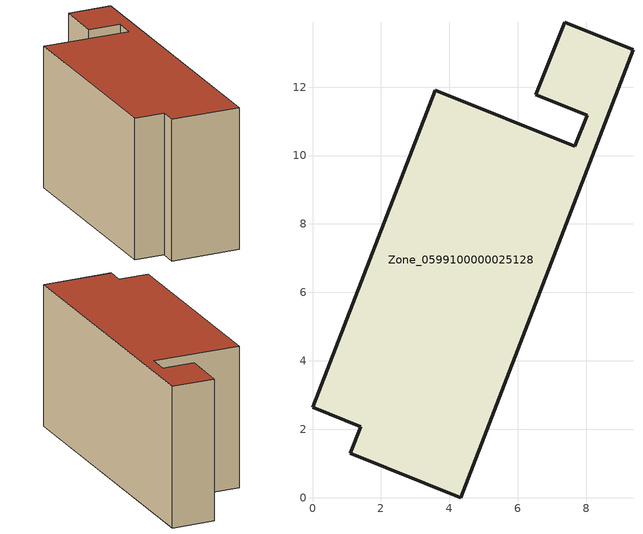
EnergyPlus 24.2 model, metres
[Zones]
Zone_0599100000025128
 floor ground (C_G): 8.03,11.18 6.53,11.78 7.37,13.89 9.37,13.1 4.33,0 1.1,1.29 1.41,2.08 0,2.64 3.59,11.91 7.67,10.27 z7.14
 wall outside (C_F): 1.41,2.08 1.1,1.29 4.33,0 9.37,13.1 7.37,13.89 6.53,11.78 8.03,11.18 7.67,10.27 3.59,11.91 0,2.64 1.41,2.08 z7.14:14.27
 roof outside (C_R): 8.03,11.18 7.67,10.27 3.59,11.91 0,2.64 1.41,2.08 1.1,1.29 4.33,0 9.37,13.1 7.37,13.89 6.53,11.78 z14.27
[BUILDING]
Pand.0599100000025128: North Axis=0; Terrain=City; Loads Convergence Tolerance Value=0.04; Temperature Convergence Tolerance Value=0.4; Solar Distribution=FullExterior; Maximum Number of Warmup Days=25; Minimum Number of Warmup Days=1
[Site:Location]
Rotterdam.The.Hague.AP_ZH_NLD Design_Conditions: Latitude=51.96; Longitude=4.45; Time Zone=1; Elevation=-4.5
[SITE:GROUNDTEMPERATURE:BUILDINGSURFACE]
18, 18, 18, 18, 18, 18, 18, 18, 18, 18, 18, 18
[MATERIAL] Thermal Absorptance=0.9; Solar Absorptance=0.7; Visible Absorptance=0.7
Name | Roughness | Thickness | Conductivity | Density | Specific Heat
G.TI.1975-1991 | MediumSmooth | 0.15 | 0.288461 | 540 | 1210
F.TI.1975-1991 | Rough | 0.3 | 0.230769 | 1920 | 840
R.TI.1975-1991 | MediumRough | 0.2 | 0.153846 | 1500 | 1000
[CONSTRUCTION]
C_G: G.TI.1975-1991
C_F: F.TI.1975-1991
C_R: R.TI.1975-1991
[ZONE]
Zone_0599100000025128: Type=1; Multiplier=1; Ceiling Height=Autocalculate; Volume=Autocalculate; Floor Area=autocalculate; Part of Total Floor Area=Yes
[ZONEINFILTRATION:DESIGNFLOWRATE]
Infil_Zone_0599100000025128: Zone or ZoneList or Space or SpaceList=Zone_0599100000025128; Schedule=AlwaysOn; Design Flow Rate Calculation Method=Flow/Area; Flow Rate per Floor Area=0.003; Constant Term Coefficient=1; Temperature Term Coefficient=0; Velocity Term Coefficient=0; Velocity Squared Term Coefficient=0
[HVACTEMPLATE:ZONE:IDEALLOADSAIRSYSTEM]
Zone_0599100000025128: Maximum Heating Supply Air Temperature=50; Minimum Cooling Supply Air Temperature=13; Maximum Heating Supply Air Humidity Ratio=0.0156; Minimum Cooling Supply Air Humidity Ratio=0.0077; Heating Limit=NoLimit; Cooling Limit=NoLimit; Dehumidification Control Type=ConstantSensibleHeatRatio; Cooling Sensible Heat Ratio=0.7; Dehumidification Setpoint=60; Humidification Control Type=None; Humidification Setpoint=30; Outdoor Air Method=None; Outdoor Air Flow Rate per Person=0.00944; Outdoor Air Flow Rate per Zone Floor Area=0; Outdoor Air Flow Rate per Zone=0; Demand Controlled Ventilation Type=None; Outdoor Air Economizer Type=NoEconomizer; Heat Recovery Type=None; Sensible Heat Recovery Effectiveness=0.7; Latent Heat Recovery Effectiveness=0.65
[ZONECONTROL:THERMOSTAT]
ThermostatControl_Zone_0599100000025128: Zone or ZoneList=Zone_0599100000025128; Control Type Schedule=DualSetpointControlType; Control 1=Thermostat_Zone_0599100000025128; Temperature Difference Between Cutout And Setpoint=0
[THERMOSTATSETPOINT:DUALSETPOINT]
Thermostat_Zone_0599100000025128: Heating Setpoint Temperature Schedule=HeatingSetpoint_Zone_0599100000025128; Cooling Setpoint Temperature Schedule=CoolingSetpoint_Zone_0599100000025128
[SCHEDULE:COMPACT]
HeatingSetpoint_Zone_0599100000025128: Through: 12/31, For: AllDays, Until: 24:00, 21
CoolingSetpoint_Zone_0599100000025128: Through: 12/31, For: AllDays, Until: 24:00, 24
DualSetpointControlType: Through: 12/31, For: AllDays, Until: 24:00, 4
AlwaysOn: Through: 12/31, For: AllDays, Until: 24:00, 1
